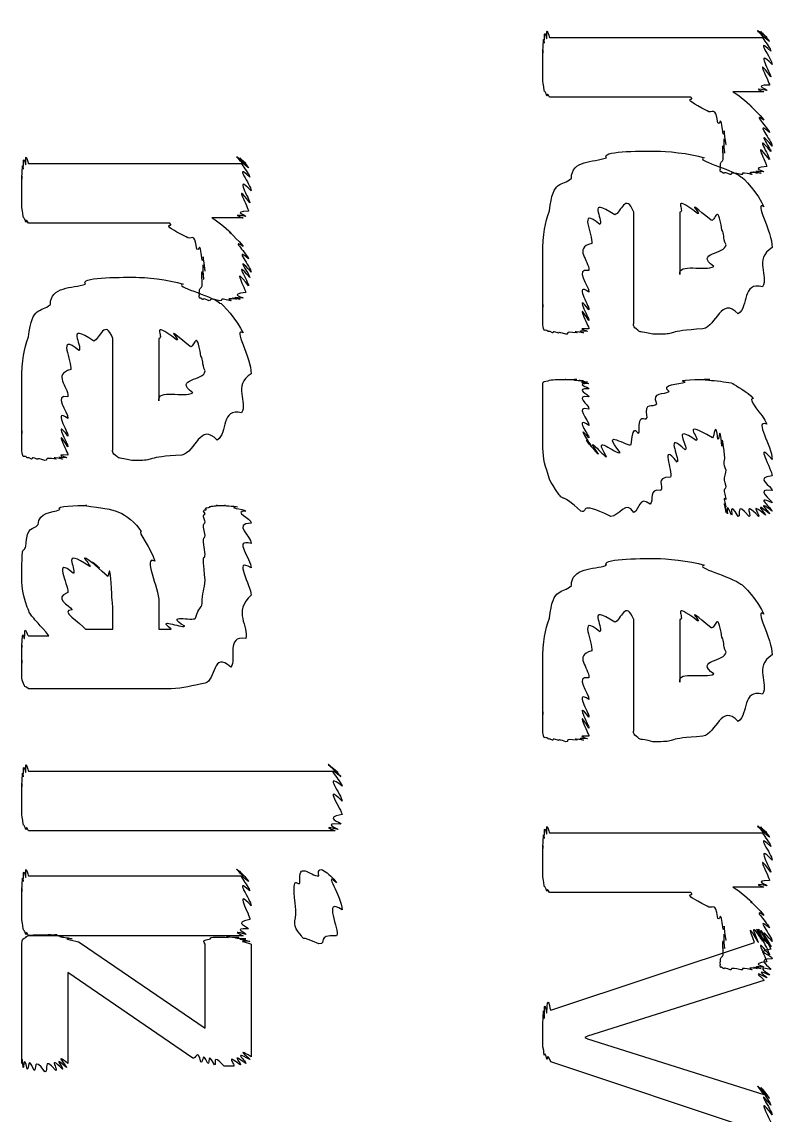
# Model space of a CAD drawing. Header units: millimetres. Extents: x 0 to 33.1, y 1.5 to 45.3.
# Drawn here: x 0.5478 to 0.6678, y 5.1029 to 5.2778 of the extents above; entities that cross this region are included whole.
import ezdxf

# ---------------------------------------------------------------- set-up
doc = ezdxf.new("R2010")
doc.units = ezdxf.units.MM
doc.header["$MEASUREMENT"] = 0
doc.layers.get('0').update_dxf_attribs({"linetype": 'CONTINUOUS'})

msp = doc.modelspace()

# ---------------------------------------------------------------- linework, layer by layer
at = {"color": 11, "linetype": 'Continuous'}
for p, q in [((0.632215, 5.27528), (0.666504, 5.27528)), ((0.654785, 5.26574), (0.632215, 5.26574)), ((0.666504, 5.2666), (0.661512, 5.2666)), ((0.548882, 5.2551), (0.583171, 5.2551)), ((0.662815, 5.25336), (0.662815, 5.25336)), ((0.583171, 5.24642), (0.578179, 5.24642)), ((0.645671, 5.22976), (0.645671, 5.24735)), ((0.653049, 5.24735), (0.653049, 5.23736)), ((0.571451, 5.24556), (0.548882, 5.24556)), ((0.579482, 5.23318), (0.579482, 5.23318)), ((0.562338, 5.20958), (0.562338, 5.22715)), ((0.569715, 5.22715), (0.569715, 5.21718)), ((0.650011, 5.22781), (0.648708, 5.22781)), ((0.566678, 5.20763), (0.565375, 5.20763)), ((0.641982, 5.19868), (0.641982, 5.19868)), ((0.569715, 5.185), (0.569715, 5.18067)), ((0.562338, 5.18067), (0.562338, 5.18414)), ((0.645671, 5.16461), (0.645671, 5.18218)), ((0.653049, 5.18218), (0.653049, 5.17219)), ((0.548882, 5.17958), (0.552137, 5.17958)), ((0.557997, 5.18067), (0.562338, 5.18067)), ((0.569715, 5.18067), (0.571669, 5.18067)), ((0.571669, 5.17111), (0.548882, 5.17111)), ((0.650011, 5.16265), (0.648708, 5.16265)), ((0.548882, 5.15793), (0.597928, 5.15793)), ((0.597928, 5.14839), (0.548882, 5.14839)), ((0.632215, 5.14806), (0.666504, 5.14806)), ((0.548882, 5.14117), (0.583171, 5.14117)), ((0.666504, 5.13938), (0.661512, 5.13938)), ((0.654785, 5.13851), (0.632215, 5.13851)), ((0.583171, 5.13162), (0.548882, 5.13162)), ((0.550836, 5.13178), (0.552354, 5.13178)), ((0.547797, 5.11117), (0.547797, 5.13026)), ((0.557129, 5.13049), (0.577094, 5.11681)), ((0.577094, 5.11681), (0.577094, 5.13026)), ((0.584472, 5.13026), (0.584472, 5.11225)), ((0.595324, 5.13032), (0.595324, 5.13032)), ((0.632433, 5.11968), (0.664985, 5.13053)), ((0.575142, 5.11203), (0.555176, 5.12571)), ((0.555176, 5.12571), (0.555176, 5.11117)), ((0.662815, 5.12614), (0.662815, 5.12614)), ((0.666504, 5.12446), (0.638292, 5.11556)), ((0.638292, 5.11556), (0.637858, 5.11535)), ((0.637858, 5.11535), (0.638292, 5.11513)), ((0.638292, 5.11513), (0.666504, 5.10622)), ((0.664985, 5.10058), (0.632433, 5.11143)), ((0.551486, 5.10986), (0.551486, 5.10986)), ((0.581651, 5.11074), (0.580132, 5.11074))]:
    msp.add_line(p, q, dxfattribs=at)
for points in [[(0.631347, 5.27442), (0.631401, 5.27746), (0.631619, 5.27496), (0.631782, 5.27507)], [(0.631782, 5.27507), (0.631674, 5.27778), (0.632053, 5.27528), (0.632215, 5.27528)], [(0.666504, 5.27528), (0.664117, 5.27778), (0.666775, 5.27528), (0.666938, 5.27528)], [(0.666938, 5.27528), (0.664551, 5.27761), (0.667372, 5.27496), (0.667372, 5.27463)], [(0.631131, 5.27289), (0.631239, 5.27675), (0.631347, 5.27399), (0.631347, 5.27442)], [(0.667372, 5.27463), (0.66466, 5.27692), (0.667589, 5.27371), (0.667589, 5.27311)], [(0.667589, 5.27311), (0.664822, 5.27572), (0.667806, 5.27181), (0.667806, 5.27094)], [(0.631131, 5.27051), (0.631131, 5.27544), (0.631131, 5.27219), (0.631131, 5.27289)], [(0.667806, 5.27094), (0.664822, 5.27399), (0.667697, 5.26942), (0.667589, 5.26899)], [(0.667589, 5.26899), (0.66466, 5.273), (0.667481, 5.26801), (0.667372, 5.26768)], [(0.631131, 5.26833), (0.631131, 5.2691), (0.631131, 5.26964), (0.631131, 5.27051)], [(0.631347, 5.26682), (0.631239, 5.26779), (0.631239, 5.26764), (0.631131, 5.26833)], [(0.631782, 5.26594), (0.631401, 5.26704), (0.631456, 5.26639), (0.631347, 5.26682)], [(0.666938, 5.26682), (0.664117, 5.26736), (0.666613, 5.2666), (0.666504, 5.2666)], [(0.667372, 5.26768), (0.664551, 5.26764), (0.66721, 5.26699), (0.666938, 5.26682)], [(0.632215, 5.26574), (0.631674, 5.26676), (0.63189, 5.26585), (0.631782, 5.26594)], [(0.657389, 5.26357), (0.652507, 5.26606), (0.655761, 5.26503), (0.654785, 5.26574)], [(0.661512, 5.2666), (0.661947, 5.2665), (0.663792, 5.26497), (0.664551, 5.26421)], [(0.659125, 5.26161), (0.658746, 5.2646), (0.658257, 5.26286), (0.657389, 5.26357)], [(0.659993, 5.25988), (0.659451, 5.26346), (0.65956, 5.26107), (0.659125, 5.26161)], [(0.664551, 5.26421), (0.663519, 5.26503), (0.666069, 5.26281), (0.666504, 5.26204)], [(0.666504, 5.26204), (0.664387, 5.26357), (0.66721, 5.26069), (0.667372, 5.2601)], [(0.660428, 5.25814), (0.659885, 5.26226), (0.660265, 5.25933), (0.659993, 5.25988)], [(0.667372, 5.2601), (0.664822, 5.26226), (0.667806, 5.25868), (0.667806, 5.25792)], [(0.659993, 5.25575), (0.659776, 5.26042), (0.660211, 5.2564), (0.660211, 5.25683)], [(0.660211, 5.25683), (0.659885, 5.26129), (0.660428, 5.25771), (0.660428, 5.25814)], [(0.667589, 5.25706), (0.66466, 5.26053), (0.667481, 5.25618), (0.667372, 5.25575)], [(0.667806, 5.25792), (0.664822, 5.26129), (0.667697, 5.25738), (0.667589, 5.25706)], [(0.667372, 5.25575), (0.664387, 5.25965), (0.667046, 5.25499), (0.666938, 5.25467)], [(0.547797, 5.25271), (0.547906, 5.25657), (0.548014, 5.25379), (0.548014, 5.25424)], [(0.548014, 5.25424), (0.548068, 5.25726), (0.548286, 5.25478), (0.548449, 5.25489)], [(0.548449, 5.25489), (0.54834, 5.2576), (0.548719, 5.2551), (0.548882, 5.2551)], [(0.583171, 5.2551), (0.580783, 5.2576), (0.583442, 5.2551), (0.583604, 5.2551)], [(0.583604, 5.2551), (0.581218, 5.25743), (0.584039, 5.25478), (0.584039, 5.25444)], [(0.584039, 5.25444), (0.581326, 5.25672), (0.584256, 5.25353), (0.584256, 5.25293)], [(0.641331, 5.25603), (0.640246, 5.25711), (0.646322, 5.25711), (0.64936, 5.25711)], [(0.64936, 5.25711), (0.650662, 5.25711), (0.654622, 5.25678), (0.656956, 5.25603)], [(0.547797, 5.25032), (0.547797, 5.25526), (0.547797, 5.25201), (0.547797, 5.25271)], [(0.584256, 5.25293), (0.581489, 5.25553), (0.584472, 5.25163), (0.584472, 5.25076)], [(0.635688, 5.25276), (0.635742, 5.25569), (0.63916, 5.25532), (0.641331, 5.25603)], [(0.656956, 5.25603), (0.655274, 5.25569), (0.661187, 5.25429), (0.662815, 5.25299)], [(0.65956, 5.25424), (0.659343, 5.25461), (0.65956, 5.25461), (0.65956, 5.25489)], [(0.65956, 5.25489), (0.659451, 5.25521), (0.659831, 5.25549), (0.659993, 5.25575)], [(0.584472, 5.25076), (0.581489, 5.25379), (0.584364, 5.24924), (0.584256, 5.24881)], [(0.65956, 5.25379), (0.659343, 5.25435), (0.65956, 5.25412), (0.65956, 5.25424)], [(0.659993, 5.25358), (0.659451, 5.25401), (0.659668, 5.25369), (0.65956, 5.25379)], [(0.661079, 5.25336), (0.659885, 5.2539), (0.660265, 5.25347), (0.659993, 5.25358)], [(0.662815, 5.25336), (0.660753, 5.2539), (0.661512, 5.25336), (0.661079, 5.25336)], [(0.664551, 5.25336), (0.662218, 5.2539), (0.663519, 5.25336), (0.662815, 5.25336)], [(0.662815, 5.25299), (0.663086, 5.2531), (0.665636, 5.25011), (0.666504, 5.24821)], [(0.665419, 5.25358), (0.663086, 5.2539), (0.664985, 5.25336), (0.664551, 5.25336)], [(0.666069, 5.25358), (0.663519, 5.25401), (0.66569, 5.25358), (0.665419, 5.25358)], [(0.666504, 5.25379), (0.663792, 5.25401), (0.666178, 5.25358), (0.666069, 5.25358)], [(0.666938, 5.25467), (0.664117, 5.25435), (0.666613, 5.25396), (0.666504, 5.25379)], [(0.584256, 5.24881), (0.581326, 5.25282), (0.584147, 5.24783), (0.584039, 5.2475)], [(0.632215, 5.24756), (0.632704, 5.25276), (0.634224, 5.25136), (0.635688, 5.25276)], [(0.547797, 5.24815), (0.547797, 5.24892), (0.547797, 5.24946), (0.547797, 5.25032)], [(0.642632, 5.2469), (0.637912, 5.25006), (0.64095, 5.24615), (0.640246, 5.24539)], [(0.645671, 5.24735), (0.644422, 5.2506), (0.643608, 5.24724), (0.642632, 5.2469)], [(0.655871, 5.24713), (0.651367, 5.2506), (0.654025, 5.24735), (0.653049, 5.24735)], [(0.65804, 5.24604), (0.653103, 5.25017), (0.656739, 5.24685), (0.655871, 5.24713)], [(0.548014, 5.24664), (0.547906, 5.24761), (0.547906, 5.24744), (0.547797, 5.24815)], [(0.640246, 5.24539), (0.63661, 5.24843), (0.639214, 5.24354), (0.638943, 5.24235)], [(0.659776, 5.24451), (0.659017, 5.24929), (0.658746, 5.24561), (0.65804, 5.24604)], [(0.666504, 5.24821), (0.664822, 5.24929), (0.667806, 5.24419), (0.667806, 5.24169)], [(0.548449, 5.24576), (0.548068, 5.24685), (0.548122, 5.24621), (0.548014, 5.24664)], [(0.548882, 5.24556), (0.54834, 5.24658), (0.548557, 5.24567), (0.548449, 5.24576)], [(0.578179, 5.24642), (0.578614, 5.24631), (0.580458, 5.24479), (0.581218, 5.24403)], [(0.583604, 5.24664), (0.580783, 5.24718), (0.583279, 5.24642), (0.583171, 5.24642)], [(0.584039, 5.2475), (0.581218, 5.24744), (0.583876, 5.24681), (0.583604, 5.24664)], [(0.631131, 5.2404), (0.631131, 5.24408), (0.631456, 5.24556), (0.632215, 5.24756)], [(0.574056, 5.24338), (0.569174, 5.24588), (0.572428, 5.24485), (0.571451, 5.24556)], [(0.575792, 5.24143), (0.575412, 5.24442), (0.574924, 5.24268), (0.574056, 5.24338)], [(0.581218, 5.24403), (0.580186, 5.24485), (0.582736, 5.24262), (0.583171, 5.24186)], [(0.660428, 5.24214), (0.659885, 5.24338), (0.660211, 5.24382), (0.659776, 5.24451)], [(0.57666, 5.23969), (0.576118, 5.24328), (0.576226, 5.24089), (0.575792, 5.24143)], [(0.583171, 5.24186), (0.581054, 5.24338), (0.583876, 5.2405), (0.584039, 5.2399)], [(0.577094, 5.23796), (0.576551, 5.24208), (0.576932, 5.23915), (0.57666, 5.23969)], [(0.576878, 5.23665), (0.576551, 5.2411), (0.577094, 5.23753), (0.577094, 5.23796)], [(0.584039, 5.2399), (0.581489, 5.24208), (0.584472, 5.2385), (0.584472, 5.23774)], [(0.584472, 5.23774), (0.581489, 5.2411), (0.584364, 5.23719), (0.584256, 5.23687)], [(0.638943, 5.24235), (0.636014, 5.24149), (0.63851, 5.23975), (0.63851, 5.23801)], [(0.658475, 5.23867), (0.655274, 5.24094), (0.660428, 5.24056), (0.660428, 5.24214)], [(0.667806, 5.24169), (0.664822, 5.23975), (0.667264, 5.23714), (0.666287, 5.2354)], [(0.57666, 5.23557), (0.576443, 5.24024), (0.576878, 5.23622), (0.576878, 5.23665)], [(0.584039, 5.23557), (0.581054, 5.23947), (0.583713, 5.23481), (0.583604, 5.23449)], [(0.584256, 5.23687), (0.581326, 5.24035), (0.584147, 5.236), (0.584039, 5.23557)], [(0.631131, 5.23606), (0.631131, 5.23975), (0.631131, 5.23882), (0.631131, 5.2404)], [(0.653049, 5.23736), (0.652669, 5.23931), (0.657172, 5.23779), (0.658475, 5.23867)], [(0.63851, 5.23801), (0.636014, 5.23844), (0.63851, 5.23557), (0.63851, 5.23454)], [(0.552354, 5.23258), (0.552408, 5.23551), (0.555826, 5.23514), (0.557997, 5.23583)], [(0.557997, 5.23583), (0.556912, 5.23693), (0.562989, 5.23693), (0.566026, 5.23693)], [(0.566026, 5.23693), (0.567329, 5.23693), (0.571289, 5.2366), (0.573622, 5.23583)], [(0.573622, 5.23583), (0.57194, 5.23551), (0.577854, 5.2341), (0.579482, 5.23281)], [(0.576226, 5.23469), (0.576118, 5.23503), (0.576497, 5.23529), (0.57666, 5.23557)], [(0.631131, 5.23236), (0.631131, 5.23703), (0.631131, 5.23465), (0.631131, 5.23606)], [(0.63851, 5.23454), (0.636014, 5.23628), (0.63851, 5.23247), (0.63851, 5.23172)], [(0.666287, 5.2354), (0.662924, 5.23628), (0.664117, 5.23226), (0.662381, 5.23107)], [(0.576226, 5.23406), (0.57601, 5.23443), (0.576226, 5.23443), (0.576226, 5.23469)], [(0.576226, 5.23361), (0.57601, 5.23415), (0.576226, 5.23394), (0.576226, 5.23406)], [(0.57666, 5.2334), (0.576118, 5.23383), (0.576335, 5.23351), (0.576226, 5.23361)], [(0.577746, 5.23318), (0.576551, 5.23372), (0.576932, 5.23329), (0.57666, 5.2334)], [(0.579482, 5.23318), (0.577419, 5.23372), (0.578179, 5.23318), (0.577746, 5.23318)], [(0.581218, 5.23318), (0.578885, 5.23372), (0.580186, 5.23318), (0.579482, 5.23318)], [(0.582086, 5.2334), (0.579753, 5.23372), (0.581651, 5.23318), (0.581218, 5.23318)], [(0.582736, 5.2334), (0.580186, 5.23383), (0.582357, 5.2334), (0.582086, 5.2334)], [(0.583171, 5.23361), (0.580458, 5.23383), (0.582844, 5.2334), (0.582736, 5.2334)], [(0.583604, 5.23449), (0.580783, 5.23415), (0.583279, 5.23378), (0.583171, 5.23361)], [(0.631131, 5.22976), (0.631131, 5.23486), (0.631131, 5.23122), (0.631131, 5.23236)], [(0.63851, 5.23172), (0.636014, 5.23486), (0.63851, 5.23042), (0.63851, 5.22999)], [(0.63851, 5.22999), (0.636014, 5.23383), (0.63851, 5.229), (0.63851, 5.22868)], [(0.662381, 5.23107), (0.659614, 5.234), (0.658908, 5.22911), (0.656739, 5.22868)], [(0.548882, 5.22738), (0.549371, 5.23258), (0.55089, 5.23118), (0.552354, 5.23258)], [(0.579482, 5.23281), (0.579753, 5.23292), (0.582303, 5.22993), (0.583171, 5.22803)], [(0.562338, 5.22715), (0.561089, 5.23042), (0.560275, 5.22706), (0.559299, 5.22672)], [(0.572537, 5.22694), (0.568033, 5.23042), (0.570692, 5.22715), (0.569715, 5.22715)], [(0.559299, 5.22672), (0.554579, 5.22987), (0.557617, 5.22597), (0.556912, 5.22521)], [(0.574707, 5.22586), (0.569769, 5.22999), (0.573406, 5.22667), (0.572537, 5.22694)], [(0.576443, 5.22433), (0.575683, 5.22911), (0.575412, 5.22542), (0.574707, 5.22586)], [(0.583171, 5.22803), (0.581489, 5.22911), (0.584472, 5.22401), (0.584472, 5.22151)], [(0.631347, 5.22846), (0.631131, 5.22889), (0.631131, 5.22906), (0.631131, 5.22976)], [(0.631999, 5.22825), (0.631565, 5.22863), (0.631619, 5.22835), (0.631347, 5.22846)], [(0.63851, 5.22868), (0.636014, 5.22879), (0.6384, 5.2284), (0.638292, 5.22825)], [(0.646322, 5.22846), (0.645454, 5.22906), (0.645671, 5.22922), (0.645671, 5.22976)], [(0.656739, 5.22868), (0.650771, 5.22835), (0.652453, 5.22781), (0.650011, 5.22781)], [(0.547797, 5.22021), (0.547797, 5.2239), (0.548122, 5.22537), (0.548882, 5.22738)], [(0.556912, 5.22521), (0.553276, 5.22825), (0.555881, 5.22336), (0.55561, 5.22217)], [(0.63265, 5.22803), (0.631999, 5.22846), (0.632269, 5.22814), (0.631999, 5.22825)], [(0.633518, 5.22803), (0.632433, 5.22846), (0.632921, 5.22803), (0.63265, 5.22803)], [(0.634819, 5.22781), (0.633137, 5.22835), (0.633951, 5.22792), (0.633518, 5.22803)], [(0.636556, 5.22803), (0.634278, 5.22835), (0.635525, 5.22781), (0.634819, 5.22781)], [(0.637642, 5.22803), (0.635146, 5.22846), (0.63699, 5.22803), (0.636556, 5.22803)], [(0.638292, 5.22825), (0.635742, 5.22846), (0.637912, 5.22803), (0.637642, 5.22803)], [(0.648708, 5.22781), (0.646431, 5.22835), (0.646864, 5.22803), (0.646322, 5.22846)], [(0.577094, 5.22194), (0.576551, 5.22319), (0.576878, 5.22364), (0.576443, 5.22433)], [(0.55561, 5.22217), (0.552681, 5.22131), (0.555176, 5.21957), (0.555176, 5.21783)], [(0.575142, 5.21847), (0.57194, 5.22076), (0.577094, 5.22038), (0.577094, 5.22194)], [(0.584472, 5.22151), (0.581489, 5.21957), (0.583931, 5.21696), (0.582954, 5.21522)], [(0.547797, 5.21588), (0.547797, 5.21957), (0.547797, 5.21864), (0.547797, 5.22021)], [(0.631131, 5.21994), (0.631131, 5.22032), (0.631401, 5.22026), (0.631999, 5.22038)], [(0.631131, 5.21864), (0.631131, 5.21989), (0.631131, 5.21967), (0.631131, 5.21994)], [(0.631999, 5.22038), (0.632433, 5.2206), (0.633626, 5.2206), (0.634819, 5.2206)], [(0.634819, 5.2206), (0.634278, 5.2206), (0.636122, 5.2206), (0.636556, 5.2206)], [(0.636556, 5.2206), (0.635146, 5.22049), (0.637315, 5.22038), (0.637642, 5.22038)], [(0.637642, 5.22038), (0.635742, 5.22049), (0.638129, 5.22032), (0.638292, 5.22017)], [(0.638292, 5.22017), (0.636014, 5.22017), (0.63851, 5.21994), (0.63851, 5.21994)], [(0.63851, 5.21994), (0.636014, 5.21989), (0.63851, 5.2194), (0.63851, 5.21907)], [(0.651313, 5.21864), (0.649903, 5.21989), (0.652886, 5.21972), (0.653917, 5.22017)], [(0.653917, 5.22017), (0.652072, 5.2206), (0.656358, 5.2206), (0.657824, 5.2206)], [(0.657824, 5.2206), (0.654839, 5.2206), (0.660319, 5.22038), (0.661512, 5.21994)], [(0.661512, 5.21994), (0.661947, 5.21962), (0.6639, 5.21858), (0.664768, 5.21756)], [(0.555176, 5.21783), (0.552681, 5.21826), (0.555176, 5.21539), (0.555176, 5.21436)], [(0.569715, 5.21718), (0.569336, 5.21913), (0.573839, 5.21761), (0.575142, 5.21847)], [(0.631131, 5.21669), (0.631131, 5.21875), (0.631131, 5.2181), (0.631131, 5.21864)], [(0.63851, 5.21907), (0.636014, 5.21918), (0.63851, 5.21821), (0.63851, 5.21778)], [(0.63851, 5.21778), (0.636014, 5.21815), (0.63851, 5.21658), (0.63851, 5.21582)], [(0.64936, 5.21669), (0.648492, 5.21875), (0.650553, 5.2181), (0.651313, 5.21864)], [(0.547797, 5.21218), (0.547797, 5.21685), (0.547797, 5.21446), (0.547797, 5.21588)], [(0.631131, 5.21408), (0.631131, 5.21712), (0.631131, 5.21582), (0.631131, 5.21669)], [(0.63851, 5.21582), (0.636014, 5.21658), (0.63851, 5.21408), (0.63851, 5.21322)], [(0.64784, 5.21451), (0.647299, 5.21729), (0.648762, 5.21599), (0.64936, 5.21669)], [(0.664768, 5.21756), (0.663683, 5.21744), (0.666342, 5.21506), (0.666938, 5.21343)], [(0.547797, 5.20958), (0.547797, 5.21468), (0.547797, 5.21104), (0.547797, 5.21218)], [(0.555176, 5.21436), (0.552681, 5.2161), (0.555176, 5.21229), (0.555176, 5.21153)], [(0.555176, 5.21153), (0.552681, 5.21468), (0.555176, 5.21024), (0.555176, 5.20979)], [(0.582954, 5.21522), (0.57959, 5.2161), (0.580783, 5.21208), (0.579047, 5.21089)], [(0.631131, 5.21083), (0.631131, 5.21528), (0.631131, 5.21311), (0.631131, 5.21408)], [(0.63851, 5.21322), (0.636014, 5.21485), (0.63851, 5.21169), (0.63851, 5.21126)], [(0.646539, 5.21213), (0.646431, 5.21571), (0.647407, 5.21365), (0.64784, 5.21451)], [(0.555176, 5.20979), (0.552681, 5.21365), (0.555176, 5.20882), (0.555176, 5.2085)], [(0.579047, 5.21089), (0.576281, 5.21382), (0.575575, 5.20893), (0.573406, 5.2085)], [(0.63851, 5.21126), (0.636176, 5.21382), (0.638781, 5.21018), (0.638943, 5.20975)], [(0.638943, 5.20975), (0.63661, 5.21278), (0.639594, 5.20882), (0.640028, 5.20865)], [(0.6435, 5.20888), (0.640082, 5.21311), (0.644803, 5.20964), (0.645236, 5.21018)], [(0.645236, 5.21018), (0.645725, 5.21425), (0.646213, 5.21143), (0.646539, 5.21213)], [(0.655653, 5.21083), (0.651531, 5.21365), (0.65446, 5.2099), (0.653917, 5.20931)], [(0.658257, 5.21126), (0.652832, 5.21442), (0.656358, 5.21115), (0.655653, 5.21083)], [(0.659125, 5.21104), (0.658746, 5.21442), (0.658529, 5.21126), (0.658257, 5.21126)], [(0.659776, 5.20996), (0.659343, 5.21397), (0.659397, 5.21078), (0.659125, 5.21104)], [(0.660211, 5.20844), (0.659614, 5.21311), (0.659885, 5.20953), (0.659776, 5.20996)], [(0.666938, 5.21343), (0.664822, 5.21425), (0.667806, 5.20996), (0.667806, 5.20779)], [(0.640028, 5.20865), (0.637478, 5.21235), (0.640896, 5.20822), (0.641331, 5.20822)], [(0.641331, 5.20822), (0.638781, 5.21235), (0.642904, 5.20844), (0.6435, 5.20888)], [(0.653917, 5.20931), (0.650499, 5.21251), (0.653049, 5.20811), (0.652615, 5.20736)], [(0.667806, 5.20779), (0.664822, 5.21121), (0.667806, 5.20606), (0.667806, 5.20518)], [(0.548014, 5.20828), (0.547797, 5.20871), (0.547797, 5.20888), (0.547797, 5.20958)], [(0.562989, 5.20828), (0.562121, 5.20888), (0.562338, 5.20904), (0.562338, 5.20958)], [(0.631782, 5.20606), (0.631131, 5.20774), (0.631131, 5.2091), (0.631131, 5.21083)], [(0.652615, 5.20736), (0.649794, 5.21094), (0.651964, 5.20574), (0.651531, 5.20497)], [(0.548665, 5.20806), (0.548232, 5.20844), (0.548286, 5.20817), (0.548014, 5.20828)], [(0.549317, 5.20785), (0.548665, 5.20828), (0.548936, 5.20796), (0.548665, 5.20806)], [(0.550185, 5.20785), (0.5491, 5.20828), (0.549588, 5.20785), (0.549317, 5.20785)], [(0.551486, 5.20763), (0.549804, 5.20817), (0.550618, 5.20774), (0.550185, 5.20785)], [(0.553222, 5.20785), (0.550944, 5.20817), (0.552192, 5.20763), (0.551486, 5.20763)], [(0.554308, 5.20785), (0.551812, 5.20828), (0.553657, 5.20785), (0.553222, 5.20785)], [(0.554958, 5.20806), (0.552408, 5.20828), (0.554579, 5.20785), (0.554308, 5.20785)], [(0.555176, 5.2085), (0.552681, 5.20861), (0.555067, 5.20822), (0.554958, 5.20806)], [(0.565375, 5.20763), (0.563097, 5.20817), (0.563531, 5.20785), (0.562989, 5.20828)], [(0.573406, 5.2085), (0.567437, 5.20817), (0.569119, 5.20763), (0.566678, 5.20763)], [(0.660428, 5.20606), (0.659885, 5.20714), (0.660319, 5.20774), (0.660211, 5.20844)], [(0.633735, 5.20215), (0.631999, 5.20469), (0.632215, 5.20449), (0.631782, 5.20606)], [(0.660428, 5.20344), (0.659885, 5.20529), (0.660428, 5.20508), (0.660428, 5.20606)], [(0.651531, 5.20497), (0.648926, 5.20486), (0.650553, 5.20356), (0.650011, 5.20281)], [(0.667806, 5.20518), (0.664822, 5.20486), (0.667806, 5.20356), (0.667806, 5.20281)], [(0.637207, 5.19954), (0.633843, 5.20253), (0.634711, 5.20101), (0.633735, 5.20215)], [(0.650011, 5.20281), (0.647894, 5.20324), (0.648981, 5.20122), (0.648275, 5.20063)], [(0.660428, 5.2015), (0.659885, 5.20383), (0.660428, 5.20275), (0.660428, 5.20344)], [(0.660428, 5.20019), (0.659885, 5.20269), (0.660428, 5.20096), (0.660428, 5.2015)], [(0.667806, 5.20281), (0.664822, 5.20324), (0.667806, 5.20128), (0.667806, 5.20085)], [(0.667806, 5.20085), (0.664822, 5.20226), (0.667806, 5.19987), (0.667806, 5.19954)], [(0.641982, 5.19868), (0.636447, 5.20139), (0.63851, 5.199), (0.637207, 5.19954)], [(0.645671, 5.19933), (0.644422, 5.20139), (0.643392, 5.19868), (0.641982, 5.19868)], [(0.648275, 5.20063), (0.646431, 5.2021), (0.646647, 5.19965), (0.645671, 5.19933)], [(0.660428, 5.19933), (0.659885, 5.2021), (0.660428, 5.19993), (0.660428, 5.20019)], [(0.660644, 5.19911), (0.659885, 5.20167), (0.660428, 5.19922), (0.660428, 5.19933)], [(0.661296, 5.19889), (0.660211, 5.2015), (0.660753, 5.199), (0.660644, 5.19911)], [(0.662381, 5.19868), (0.660753, 5.20139), (0.661567, 5.19879), (0.661296, 5.19889)], [(0.664117, 5.19868), (0.661783, 5.20139), (0.662924, 5.19868), (0.662381, 5.19868)], [(0.665636, 5.19868), (0.662924, 5.20139), (0.66466, 5.19868), (0.664117, 5.19868)], [(0.666721, 5.19889), (0.663792, 5.20139), (0.666069, 5.19868), (0.665636, 5.19868)], [(0.667372, 5.19911), (0.664387, 5.2015), (0.666992, 5.19889), (0.666721, 5.19889)], [(0.667806, 5.19954), (0.664822, 5.20167), (0.667643, 5.19911), (0.667372, 5.19911)], [(0.550401, 5.19738), (0.55051, 5.19943), (0.552572, 5.19922), (0.553874, 5.19976)], [(0.553874, 5.19976), (0.553114, 5.20042), (0.556586, 5.20042), (0.558214, 5.20042)], [(0.558214, 5.20042), (0.556749, 5.20042), (0.561957, 5.20008), (0.563422, 5.19933)], [(0.563422, 5.19933), (0.56429, 5.199), (0.566026, 5.1976), (0.566894, 5.19629)], [(0.577094, 5.19911), (0.576551, 5.19987), (0.577149, 5.19965), (0.577311, 5.19976)], [(0.577094, 5.19781), (0.576551, 5.19928), (0.577094, 5.19883), (0.577094, 5.19911)], [(0.577311, 5.19976), (0.576878, 5.20014), (0.577636, 5.20008), (0.577963, 5.20019)], [(0.577963, 5.20019), (0.577419, 5.20031), (0.578614, 5.20031), (0.579047, 5.20042)], [(0.579047, 5.20042), (0.578287, 5.20042), (0.579915, 5.20042), (0.58035, 5.20042)], [(0.58035, 5.20042), (0.57959, 5.20042), (0.581868, 5.20036), (0.582303, 5.20019)], [(0.582303, 5.20019), (0.580458, 5.20014), (0.583171, 5.19987), (0.583604, 5.19954)], [(0.583604, 5.19954), (0.581489, 5.19943), (0.584472, 5.19846), (0.584472, 5.1976)], [(0.548449, 5.1939), (0.548665, 5.19738), (0.549533, 5.1964), (0.550401, 5.19738)], [(0.577094, 5.19564), (0.576551, 5.19814), (0.577094, 5.19726), (0.577094, 5.19781)], [(0.584472, 5.1976), (0.581489, 5.19754), (0.584472, 5.19553), (0.584472, 5.19433)], [(0.566894, 5.19629), (0.566135, 5.1964), (0.568631, 5.19342), (0.569065, 5.19151)], [(0.577094, 5.1926), (0.576551, 5.1964), (0.577094, 5.19476), (0.577094, 5.19564)], [(0.547797, 5.18935), (0.547797, 5.19476), (0.548014, 5.1926), (0.548449, 5.1939)], [(0.558649, 5.19065), (0.553874, 5.1939), (0.556586, 5.19032), (0.556044, 5.18956)], [(0.560167, 5.19043), (0.55561, 5.1939), (0.55919, 5.19065), (0.558649, 5.19065)], [(0.577094, 5.18847), (0.576551, 5.1939), (0.577094, 5.19129), (0.577094, 5.1926)], [(0.584472, 5.19433), (0.581489, 5.19521), (0.584472, 5.19189), (0.584472, 5.19043)], [(0.556044, 5.18956), (0.552681, 5.19249), (0.555176, 5.18782), (0.555176, 5.18653)], [(0.561469, 5.18913), (0.556586, 5.19347), (0.56071, 5.19015), (0.560167, 5.19043)], [(0.562121, 5.18718), (0.561794, 5.19233), (0.56174, 5.18858), (0.561469, 5.18913)], [(0.569065, 5.19151), (0.567003, 5.19249), (0.569715, 5.18733), (0.569715, 5.185)], [(0.584472, 5.19043), (0.581489, 5.19233), (0.584472, 5.18756), (0.584472, 5.18608)], [(0.641331, 5.19086), (0.640246, 5.19194), (0.646322, 5.19194), (0.64936, 5.19194)], [(0.64936, 5.19194), (0.650662, 5.19194), (0.654622, 5.19162), (0.656956, 5.19086)], [(0.635688, 5.18761), (0.635742, 5.19054), (0.63916, 5.19015), (0.641331, 5.19086)], [(0.656956, 5.19086), (0.655274, 5.19054), (0.661187, 5.18913), (0.662815, 5.18782)], [(0.548665, 5.18414), (0.547797, 5.18668), (0.547797, 5.18761), (0.547797, 5.18935)], [(0.57666, 5.18479), (0.576551, 5.18642), (0.577094, 5.18707), (0.577094, 5.18847)], [(0.555176, 5.18653), (0.552681, 5.18554), (0.555393, 5.18457), (0.555826, 5.18371)], [(0.562338, 5.18414), (0.562121, 5.18608), (0.562229, 5.18631), (0.562121, 5.18718)], [(0.632215, 5.1824), (0.632704, 5.18761), (0.634224, 5.18619), (0.635688, 5.18761)], [(0.662815, 5.18782), (0.663086, 5.18793), (0.665636, 5.18494), (0.666504, 5.18306)], [(0.575575, 5.1824), (0.576118, 5.18435), (0.576497, 5.18381), (0.57666, 5.18479)], [(0.584472, 5.18608), (0.581489, 5.18349), (0.584147, 5.18104), (0.583604, 5.17914)], [(0.642632, 5.18175), (0.637912, 5.1849), (0.64095, 5.18099), (0.640246, 5.18024)], [(0.645671, 5.18218), (0.644422, 5.18544), (0.643608, 5.18207), (0.642632, 5.18175)], [(0.655871, 5.18197), (0.651367, 5.18544), (0.654025, 5.18218), (0.653049, 5.18218)], [(0.65804, 5.18088), (0.653103, 5.185), (0.656739, 5.18169), (0.655871, 5.18197)], [(0.552137, 5.17958), (0.5491, 5.18321), (0.549371, 5.1824), (0.548665, 5.18414)], [(0.555826, 5.18371), (0.553711, 5.18365), (0.557129, 5.18169), (0.557997, 5.18067)], [(0.573839, 5.1811), (0.570475, 5.18321), (0.575142, 5.18186), (0.575575, 5.1824)], [(0.640246, 5.18024), (0.63661, 5.18326), (0.639214, 5.17839), (0.638943, 5.17719)], [(0.659776, 5.17936), (0.659017, 5.18414), (0.658746, 5.18044), (0.65804, 5.18088)], [(0.666504, 5.18306), (0.664822, 5.18414), (0.667806, 5.17904), (0.667806, 5.17654)], [(0.547797, 5.17785), (0.547906, 5.18132), (0.548068, 5.17888), (0.548232, 5.17914)], [(0.548232, 5.17914), (0.548232, 5.18192), (0.548557, 5.17958), (0.548882, 5.17958)], [(0.571669, 5.18067), (0.569174, 5.18261), (0.573242, 5.18083), (0.573839, 5.1811)], [(0.631131, 5.17524), (0.631131, 5.17893), (0.631456, 5.18039), (0.632215, 5.1824)], [(0.547797, 5.17546), (0.547797, 5.18001), (0.547797, 5.17714), (0.547797, 5.17785)], [(0.583604, 5.17914), (0.58035, 5.17974), (0.582194, 5.17578), (0.581218, 5.17458)], [(0.547797, 5.17285), (0.547797, 5.178), (0.547797, 5.17432), (0.547797, 5.17546)], [(0.660428, 5.17697), (0.659885, 5.17822), (0.660211, 5.17865), (0.659776, 5.17936)], [(0.581218, 5.17458), (0.578287, 5.17731), (0.578831, 5.17242), (0.577094, 5.17199)], [(0.638943, 5.17719), (0.636014, 5.17632), (0.63851, 5.17458), (0.63851, 5.17285)], [(0.658475, 5.1735), (0.655274, 5.17578), (0.660428, 5.1754), (0.660428, 5.17697)], [(0.667806, 5.17654), (0.664822, 5.17458), (0.667264, 5.17199), (0.666287, 5.17025)], [(0.631131, 5.1709), (0.631131, 5.17458), (0.631131, 5.17367), (0.631131, 5.17524)], [(0.548232, 5.17156), (0.547906, 5.17219), (0.547906, 5.17231), (0.547797, 5.17285)], [(0.63851, 5.17285), (0.636014, 5.17329), (0.63851, 5.17042), (0.63851, 5.16938)], [(0.653049, 5.17219), (0.652669, 5.17415), (0.657172, 5.17264), (0.658475, 5.1735)], [(0.548882, 5.17111), (0.548232, 5.17165), (0.54834, 5.17128), (0.548232, 5.17156)], [(0.577094, 5.17199), (0.574978, 5.17165), (0.573676, 5.17111), (0.571669, 5.17111)], [(0.631131, 5.16721), (0.631131, 5.17188), (0.631131, 5.16949), (0.631131, 5.1709)], [(0.63851, 5.16938), (0.636014, 5.17111), (0.63851, 5.16732), (0.63851, 5.16656)], [(0.666287, 5.17025), (0.662924, 5.17111), (0.664117, 5.1671), (0.662381, 5.1659)], [(0.631131, 5.16461), (0.631131, 5.16971), (0.631131, 5.16607), (0.631131, 5.16721)], [(0.63851, 5.16656), (0.636014, 5.16971), (0.63851, 5.16525), (0.63851, 5.16482)], [(0.63851, 5.16482), (0.636014, 5.16868), (0.63851, 5.16385), (0.63851, 5.16351)], [(0.662381, 5.1659), (0.659614, 5.16883), (0.658908, 5.16396), (0.656739, 5.16351)], [(0.631347, 5.16331), (0.631131, 5.16374), (0.631131, 5.1639), (0.631131, 5.16461)], [(0.646322, 5.16331), (0.645454, 5.1639), (0.645671, 5.16407), (0.645671, 5.16461)], [(0.631999, 5.16308), (0.631565, 5.16347), (0.631619, 5.16319), (0.631347, 5.16331)], [(0.63265, 5.16287), (0.631999, 5.16331), (0.632269, 5.16297), (0.631999, 5.16308)], [(0.633518, 5.16287), (0.632433, 5.16331), (0.632921, 5.16287), (0.63265, 5.16287)], [(0.634819, 5.16265), (0.633137, 5.16319), (0.633951, 5.16276), (0.633518, 5.16287)], [(0.636556, 5.16287), (0.634278, 5.16319), (0.635525, 5.16265), (0.634819, 5.16265)], [(0.637642, 5.16287), (0.635146, 5.16331), (0.63699, 5.16287), (0.636556, 5.16287)], [(0.638292, 5.16308), (0.635742, 5.16331), (0.637912, 5.16287), (0.637642, 5.16287)], [(0.63851, 5.16351), (0.636014, 5.16363), (0.6384, 5.16325), (0.638292, 5.16308)], [(0.648708, 5.16265), (0.646431, 5.16319), (0.646864, 5.16287), (0.646322, 5.16331)], [(0.656739, 5.16351), (0.650771, 5.16319), (0.652453, 5.16265), (0.650011, 5.16265)], [(0.548449, 5.15771), (0.54834, 5.16043), (0.548719, 5.15793), (0.548882, 5.15793)], [(0.597928, 5.15793), (0.595215, 5.16043), (0.598199, 5.15788), (0.598361, 5.15771)], [(0.547797, 5.15554), (0.547906, 5.1594), (0.548014, 5.15663), (0.548014, 5.15707)], [(0.548014, 5.15707), (0.548068, 5.1601), (0.548286, 5.15761), (0.548449, 5.15771)], [(0.598361, 5.15771), (0.59554, 5.1601), (0.598633, 5.15739), (0.598796, 5.15707)], [(0.598796, 5.15707), (0.595811, 5.1594), (0.599012, 5.15614), (0.599012, 5.15554)], [(0.547797, 5.15315), (0.547797, 5.1581), (0.547797, 5.15483), (0.547797, 5.15554)], [(0.599012, 5.15554), (0.595811, 5.1581), (0.599012, 5.15403), (0.599012, 5.15315)], [(0.599012, 5.15315), (0.595811, 5.15636), (0.599012, 5.15158), (0.599012, 5.15099)], [(0.547797, 5.15099), (0.547797, 5.15175), (0.547797, 5.15229), (0.547797, 5.15315)], [(0.548014, 5.14947), (0.547906, 5.15044), (0.547906, 5.15028), (0.547797, 5.15099)], [(0.599012, 5.15099), (0.595811, 5.15044), (0.598904, 5.14979), (0.598796, 5.14947)], [(0.631347, 5.14719), (0.631401, 5.15022), (0.631619, 5.14774), (0.631782, 5.14785)], [(0.631782, 5.14785), (0.631674, 5.15056), (0.632053, 5.14806), (0.632215, 5.14806)], [(0.666504, 5.14806), (0.664117, 5.15056), (0.666775, 5.14806), (0.666938, 5.14806)], [(0.666938, 5.14806), (0.664551, 5.15039), (0.667372, 5.14774), (0.667372, 5.1474)], [(0.548449, 5.1486), (0.548068, 5.14968), (0.548122, 5.14903), (0.548014, 5.14947)], [(0.548882, 5.14839), (0.54834, 5.14942), (0.548557, 5.14849), (0.548449, 5.1486)], [(0.598361, 5.1486), (0.595215, 5.14942), (0.598036, 5.14839), (0.597928, 5.14839)], [(0.598796, 5.14947), (0.59554, 5.14968), (0.598469, 5.14876), (0.598361, 5.1486)], [(0.631131, 5.14567), (0.631239, 5.14953), (0.631347, 5.14675), (0.631347, 5.14719)], [(0.631131, 5.14328), (0.631131, 5.14822), (0.631131, 5.14497), (0.631131, 5.14567)], [(0.667372, 5.1474), (0.66466, 5.14968), (0.667589, 5.14649), (0.667589, 5.14589)], [(0.667589, 5.14589), (0.664822, 5.14849), (0.667806, 5.14458), (0.667806, 5.14372)], [(0.667806, 5.14372), (0.664822, 5.14675), (0.667697, 5.14219), (0.667589, 5.14176)], [(0.667589, 5.14176), (0.66466, 5.14578), (0.667481, 5.14079), (0.667372, 5.14046)], [(0.548014, 5.14031), (0.548068, 5.14333), (0.548286, 5.14085), (0.548449, 5.14094)], [(0.548449, 5.14094), (0.54834, 5.14367), (0.548719, 5.14117), (0.548882, 5.14117)], [(0.583171, 5.14117), (0.580783, 5.14367), (0.583442, 5.14111), (0.583604, 5.14094)], [(0.583604, 5.14094), (0.581218, 5.14333), (0.584039, 5.14063), (0.584039, 5.14031)], [(0.592285, 5.14008), (0.591906, 5.14367), (0.593858, 5.14117), (0.595324, 5.14117)], [(0.595324, 5.14117), (0.594781, 5.14367), (0.597711, 5.14085), (0.598144, 5.14008)], [(0.631131, 5.14111), (0.631131, 5.14187), (0.631131, 5.14242), (0.631131, 5.14328)], [(0.547797, 5.13878), (0.547906, 5.14264), (0.548014, 5.13986), (0.548014, 5.14031)], [(0.547797, 5.13639), (0.547797, 5.14133), (0.547797, 5.13807), (0.547797, 5.13878)], [(0.584039, 5.14031), (0.581326, 5.14264), (0.584256, 5.13938), (0.584256, 5.13878)], [(0.584256, 5.13878), (0.581489, 5.14133), (0.584472, 5.13726), (0.584472, 5.13639)], [(0.591635, 5.13574), (0.590875, 5.14219), (0.591851, 5.13938), (0.592285, 5.14008)], [(0.598144, 5.14008), (0.595811, 5.14219), (0.599012, 5.13792), (0.599012, 5.13574)], [(0.631347, 5.1396), (0.631239, 5.14057), (0.631239, 5.1404), (0.631131, 5.14111)], [(0.584472, 5.13639), (0.581489, 5.1396), (0.584364, 5.13482), (0.584256, 5.13422)], [(0.631782, 5.13872), (0.631401, 5.13981), (0.631456, 5.13917), (0.631347, 5.1396)], [(0.632215, 5.13851), (0.631674, 5.13954), (0.63189, 5.13861), (0.631782, 5.13872)], [(0.661512, 5.13938), (0.661947, 5.13926), (0.663792, 5.13775), (0.664551, 5.13699)], [(0.666938, 5.1396), (0.664117, 5.14014), (0.666613, 5.13938), (0.666504, 5.13938)], [(0.667372, 5.14046), (0.664551, 5.1404), (0.66721, 5.13976), (0.666938, 5.1396)], [(0.599012, 5.13574), (0.595811, 5.13803), (0.598687, 5.13238), (0.598144, 5.13162)], [(0.657389, 5.13633), (0.652507, 5.13883), (0.655761, 5.13781), (0.654785, 5.13851)], [(0.664551, 5.13699), (0.663519, 5.13781), (0.666069, 5.13558), (0.666504, 5.13482)], [(0.547797, 5.13422), (0.547797, 5.13499), (0.547797, 5.13553), (0.547797, 5.13639)], [(0.659125, 5.13439), (0.658746, 5.13737), (0.658257, 5.13564), (0.657389, 5.13633)], [(0.659993, 5.13265), (0.659451, 5.13624), (0.65956, 5.13385), (0.659125, 5.13439)], [(0.666504, 5.13482), (0.664387, 5.13633), (0.66721, 5.13346), (0.667372, 5.13286)], [(0.548014, 5.13271), (0.547906, 5.13368), (0.547906, 5.13351), (0.547797, 5.13422)], [(0.584256, 5.13422), (0.581326, 5.13368), (0.584147, 5.13303), (0.584039, 5.13271)], [(0.592503, 5.13162), (0.590875, 5.13336), (0.591635, 5.13374), (0.591635, 5.13574)], [(0.660428, 5.13092), (0.659885, 5.13504), (0.660265, 5.13211), (0.659993, 5.13265)], [(0.660211, 5.12961), (0.659885, 5.13406), (0.660428, 5.13049), (0.660428, 5.13092)], [(0.664985, 5.13053), (0.663249, 5.13493), (0.665474, 5.13053), (0.665636, 5.13053)], [(0.665636, 5.13053), (0.663683, 5.1351), (0.666124, 5.13075), (0.666287, 5.13075)], [(0.666287, 5.13075), (0.663954, 5.1351), (0.666504, 5.13075), (0.666504, 5.13075)], [(0.666504, 5.13075), (0.664225, 5.1351), (0.666992, 5.13064), (0.667156, 5.13053)], [(0.667156, 5.13053), (0.664551, 5.13493), (0.667372, 5.13037), (0.667372, 5.1301)], [(0.667372, 5.1301), (0.66466, 5.1345), (0.667589, 5.12978), (0.667589, 5.12944)], [(0.667372, 5.13286), (0.664822, 5.13504), (0.667806, 5.13146), (0.667806, 5.13069)], [(0.667806, 5.13069), (0.664822, 5.13406), (0.667697, 5.13015), (0.667589, 5.12983)], [(0.548449, 5.13183), (0.548068, 5.13292), (0.548122, 5.13226), (0.548014, 5.13271)], [(0.548882, 5.13162), (0.54834, 5.13265), (0.548557, 5.13172), (0.548449, 5.13183)], [(0.583604, 5.13183), (0.580783, 5.13265), (0.583279, 5.13162), (0.583171, 5.13162)], [(0.584039, 5.13271), (0.581218, 5.13292), (0.583876, 5.132), (0.583604, 5.13183)], [(0.659993, 5.12853), (0.659776, 5.13319), (0.660211, 5.12918), (0.660211, 5.12961)], [(0.667372, 5.12853), (0.664387, 5.13243), (0.667046, 5.12776), (0.666938, 5.12744)], [(0.667589, 5.12983), (0.66466, 5.13331), (0.667481, 5.12896), (0.667372, 5.12853)], [(0.547797, 5.13026), (0.547797, 5.13124), (0.548014, 5.13108), (0.548449, 5.13135)], [(0.548449, 5.13135), (0.548665, 5.13178), (0.549642, 5.13178), (0.550836, 5.13178)], [(0.552354, 5.13178), (0.551269, 5.13178), (0.553114, 5.13178), (0.55344, 5.13178)], [(0.55344, 5.13178), (0.551975, 5.13167), (0.554199, 5.13157), (0.554525, 5.13157)], [(0.554525, 5.13157), (0.552681, 5.13151), (0.555393, 5.13129), (0.555826, 5.13113)], [(0.555826, 5.13113), (0.553549, 5.13124), (0.556694, 5.13081), (0.557129, 5.13049)], [(0.577094, 5.13026), (0.576551, 5.13108), (0.577365, 5.13086), (0.577963, 5.13113)], [(0.577963, 5.13113), (0.577746, 5.13151), (0.579482, 5.13135), (0.580783, 5.13135)], [(0.580783, 5.13135), (0.579753, 5.13151), (0.582086, 5.13135), (0.582519, 5.13135)], [(0.582519, 5.13135), (0.580621, 5.13135), (0.583279, 5.13113), (0.583604, 5.13113)], [(0.583604, 5.13113), (0.581218, 5.13124), (0.584093, 5.13086), (0.584256, 5.13069)], [(0.584256, 5.13069), (0.581489, 5.13092), (0.584472, 5.13043), (0.584472, 5.13026)], [(0.595324, 5.13032), (0.592068, 5.13178), (0.593044, 5.13075), (0.592503, 5.13162)], [(0.598144, 5.13162), (0.594781, 5.13178), (0.596733, 5.13032), (0.595324, 5.13032)], [(0.667589, 5.12944), (0.664822, 5.12918), (0.667806, 5.12853), (0.667806, 5.12793)], [(0.65956, 5.12701), (0.659343, 5.12739), (0.65956, 5.12739), (0.65956, 5.12765)], [(0.65956, 5.12657), (0.659343, 5.12711), (0.65956, 5.1269), (0.65956, 5.12701)], [(0.65956, 5.12765), (0.659451, 5.12799), (0.659831, 5.12825), (0.659993, 5.12853)], [(0.666938, 5.12744), (0.664117, 5.12711), (0.666613, 5.12674), (0.666504, 5.12657)], [(0.667806, 5.12793), (0.664822, 5.12788), (0.667697, 5.12663), (0.667589, 5.12619)], [(0.659993, 5.12636), (0.659451, 5.12679), (0.659668, 5.12646), (0.65956, 5.12657)], [(0.661079, 5.12614), (0.659885, 5.12668), (0.660265, 5.12625), (0.659993, 5.12636)], [(0.662815, 5.12614), (0.660753, 5.12668), (0.661512, 5.12614), (0.661079, 5.12614)], [(0.664551, 5.12614), (0.662218, 5.12668), (0.663519, 5.12614), (0.662815, 5.12614)], [(0.665419, 5.12636), (0.663086, 5.12668), (0.664985, 5.12614), (0.664551, 5.12614)], [(0.666069, 5.12636), (0.663519, 5.12679), (0.66569, 5.12636), (0.665419, 5.12636)], [(0.666504, 5.12657), (0.663792, 5.12679), (0.666178, 5.12636), (0.666069, 5.12636)], [(0.666938, 5.12489), (0.664117, 5.12642), (0.666613, 5.12462), (0.666504, 5.12446)], [(0.667372, 5.12532), (0.664551, 5.12657), (0.66721, 5.12489), (0.666938, 5.12489)], [(0.667589, 5.12619), (0.66466, 5.12701), (0.667481, 5.12549), (0.667372, 5.12532)], [(0.631131, 5.11729), (0.631239, 5.12196), (0.631347, 5.11811), (0.631347, 5.11838)], [(0.631347, 5.11838), (0.631401, 5.1225), (0.631619, 5.11897), (0.631782, 5.11925)], [(0.631782, 5.11925), (0.631836, 5.12294), (0.632269, 5.11957), (0.632433, 5.11968)], [(0.631131, 5.11556), (0.631131, 5.11643), (0.631131, 5.11686), (0.631131, 5.11729)], [(0.631131, 5.11382), (0.631131, 5.11501), (0.631131, 5.11486), (0.631131, 5.11556)], [(0.548014, 5.11051), (0.547797, 5.11312), (0.547797, 5.11089), (0.547797, 5.11117)], [(0.555176, 5.11117), (0.552681, 5.11312), (0.555067, 5.11068), (0.554958, 5.11051)], [(0.576443, 5.11139), (0.575846, 5.11372), (0.575683, 5.11176), (0.575142, 5.11203)], [(0.577528, 5.11117), (0.576551, 5.11344), (0.576878, 5.11128), (0.576443, 5.11139)], [(0.578614, 5.11094), (0.577311, 5.11328), (0.577963, 5.11106), (0.577528, 5.11117)], [(0.580132, 5.11074), (0.578017, 5.11312), (0.579047, 5.11083), (0.578614, 5.11094)], [(0.582736, 5.11094), (0.580024, 5.11312), (0.582086, 5.11074), (0.581651, 5.11074)], [(0.583604, 5.11117), (0.580783, 5.11328), (0.583171, 5.11094), (0.582736, 5.11094)], [(0.584256, 5.11182), (0.581218, 5.11356), (0.583876, 5.11133), (0.583604, 5.11117)], [(0.584472, 5.11225), (0.581489, 5.11399), (0.584364, 5.11199), (0.584256, 5.11182)], [(0.631347, 5.11253), (0.631239, 5.11399), (0.631239, 5.11328), (0.631131, 5.11382)], [(0.631782, 5.11187), (0.631401, 5.11339), (0.631456, 5.11225), (0.631347, 5.11253)], [(0.632433, 5.11143), (0.631674, 5.11312), (0.63189, 5.11176), (0.631782, 5.11187)], [(0.548665, 5.11029), (0.548068, 5.11285), (0.548122, 5.1104), (0.548014, 5.11051)], [(0.54975, 5.11008), (0.548665, 5.11268), (0.548936, 5.11019), (0.548665, 5.11029)], [(0.551486, 5.10986), (0.549533, 5.11257), (0.550185, 5.10997), (0.54975, 5.11008)], [(0.553222, 5.11008), (0.550944, 5.11257), (0.552192, 5.10986), (0.551486, 5.10986)], [(0.554308, 5.11029), (0.551812, 5.11268), (0.553657, 5.11008), (0.553222, 5.11008)], [(0.554958, 5.11051), (0.552408, 5.11285), (0.554579, 5.11029), (0.554308, 5.11029)], [(0.666504, 5.10622), (0.664117, 5.10938), (0.666775, 5.10601), (0.666938, 5.10601)], [(0.666938, 5.10601), (0.664551, 5.10921), (0.667372, 5.10574), (0.667372, 5.10558)], [(0.667372, 5.10558), (0.66466, 5.10878), (0.667589, 5.10493), (0.667589, 5.10449)], [(0.667589, 5.10449), (0.664822, 5.10792), (0.667806, 5.10357), (0.667806, 5.10297)], [(0.667806, 5.10297), (0.664822, 5.10678), (0.667697, 5.102), (0.667589, 5.10167)]]:
    msp.add_open_spline(points, degree=3, dxfattribs=at)

doc.saveas('drawing.dxf')
